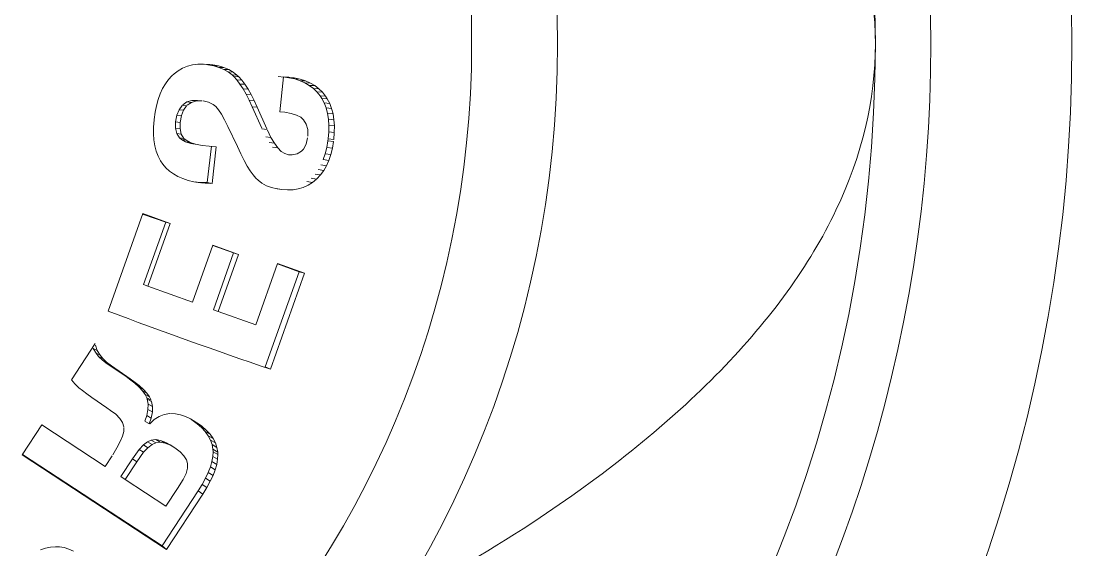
# Model space of a CAD drawing. Header units: inches. Extents: x 32 to 51.7, y 18.3 to 41.9.
# Drawn here: x 40.94047 to 40.95733, y 28.74758 to 28.75606 of the extents above; entities that cross this region are included whole.
import ezdxf

# ---------------------------------------------------------------- set-up
doc = ezdxf.new("R2010")
doc.units = ezdxf.units.IN
doc.header["$MEASUREMENT"] = 0
doc.layers.add('FURNITURE F 1 100', color=253, linetype='Continuous', lineweight=13)

msp = doc.modelspace()

# ---------------------------------------------------------------- linework, layer by layer
at = {"layer": 'FURNITURE F 1 100'}
for p, q in [((40.94306462953564, 28.75530415245746), (40.94299348698287, 28.75526451206677)), ((40.94314144116261, 28.75533489561415), (40.94306462953564, 28.75530415245769)), ((40.94322230424014, 28.75535674135924), (40.94314144116261, 28.75533489561415)), ((40.94330964587398, 28.75536888100599), (40.94322230424014, 28.75535674135924)), ((40.94340184844141, 28.75537131433723), (40.94330964587398, 28.75536888100599)), ((40.94349891126758, 28.75536485009727), (40.94340184844141, 28.75537131433723)), ((40.94342233933885, 28.75536706957062), (40.9434989113558, 28.75536485008568)), ((40.94347135097605, 28.75536064529226), (40.94342233925063, 28.75536706958199)), ((40.9434713512107, 28.75536064608671), (40.94354825426281, 28.75535838237963)), ((40.94356295209919, 28.75534217276047), (40.94347135112612, 28.75536064610376)), ((40.94354825417732, 28.75535838239691), (40.94349891126758, 28.75536485009727)), ((40.94364047420159, 28.75533978420842), (40.94354825417732, 28.75535838239691)), ((40.94356295247663, 28.75534217387369), (40.94364047426434, 28.75533978418932)), ((40.94364732878394, 28.75531646888451), (40.94356295241387, 28.75534217389256)), ((40.94372542096035, 28.75531390543299), (40.94364047420159, 28.75533978420842)), ((40.94364732938239, 28.7553164702417), (40.94372542102219, 28.75531390540684)), ((40.94372448103486, 28.7552835337551), (40.94364732932145, 28.75531647026762)), ((40.94380309445542, 28.75528074616884), (40.94372542096035, 28.75531390543299)), ((40.94283588818935, 28.75512051994449), (40.94278741588887, 28.75505257050961)), ((40.94289083770464, 28.75518038109019), (40.94283588818935, 28.75512051994449)), ((40.94292801417733, 28.75521516561091), (40.94289083770464, 28.75518038109019)), ((40.94299348698287, 28.75526451206677), (40.94292801417733, 28.75521516561091)), ((40.94372448189706, 28.7552835352594), (40.94380309451635, 28.75528074613383)), ((40.94379440885469, 28.75524336744318), (40.94372448183613, 28.75528353529419)), ((40.94379440999337, 28.75524336897613), (40.94387349474864, 28.75524030644599)), ((40.94385711224795, 28.75519596999877), (40.94379440993244, 28.75524336902206)), ((40.94387349468771, 28.75524030649215), (40.94380309445542, 28.75528074616884)), ((40.94385711296191, 28.75519597068317), (40.9439366217327, 28.75519258638631)), ((40.94388525275527, 28.75516945917591), (40.94385711288824, 28.75519597075297)), ((40.94393662165722, 28.75519258645657), (40.94387349468771, 28.75524030649215)), ((40.94393430399278, 28.755115633641), (40.94388525407312, 28.75516946051219)), ((40.94388525418226, 28.75516946039304), (40.94396495235533, 28.75516589507399)), ((40.94396495224619, 28.75516589519405), (40.94393662165722, 28.75519258645657)), ((40.94401433478625, 28.75511170330831), (40.94396495224619, 28.75516589519405)), ((40.94468542743262, 28.75516302650792), (40.94459946094021, 28.75516865518191)), ((40.94468398622185, 28.75516508717417), (40.94462136257398, 28.75460696985213)), ((40.94477053357032, 28.75515942046852), (40.94468398622185, 28.75516508717417)), ((40.9447014605591, 28.75516142671697), (40.94478667431004, 28.755157809549)), ((40.94476979211386, 28.75515177802479), (40.94470149660056, 28.75516142162949)), ((40.94476979234578, 28.75515177874784), (40.94485546835467, 28.75514809561148)), ((40.94486219783967, 28.75513168917676), (40.94476979225938, 28.75515177876648)), ((40.94485546826827, 28.75514809563013), (40.94478671127099, 28.75515780439807)), ((40.94494849832309, 28.75512787027535), (40.94485546826827, 28.75514809563013)), ((40.94486219820438, 28.75513169018743), (40.9449484983913, 28.7551278702533)), ((40.94494737913801, 28.7551043695207), (40.94486219813616, 28.75513169020926)), ((40.94503425512058, 28.75510036490775), (40.94494849832309, 28.75512787027535)), ((40.94274380317775, 28.75497653255113), (40.94270585828026, 28.75489321514326)), ((40.94278741588887, 28.75505257050961), (40.94274380326415, 28.75497653270143)), ((40.94393430565351, 28.75511563485473), (40.94401433487174, 28.75511170319553)), ((40.94398336461263, 28.75505056025438), (40.94393430556893, 28.75511563496659)), ((40.94398336474724, 28.75505056007521), (40.94406372686599, 28.75504618683792)), ((40.94403323733304, 28.75497504226016), (40.94398336461263, 28.75505056025438)), ((40.94406372672957, 28.75504618701823), (40.94401433478625, 28.75511170330831)), ((40.94403323744491, 28.75497504206508), (40.94411393632681, 28.75497015485119)), ((40.94408231539519, 28.75488907946053), (40.94403323733304, 28.75497504226016)), ((40.94411393621404, 28.75497015504764), (40.94406372685508, 28.75504618682906)), ((40.9441633456142, 28.75488360720031), (40.94411393632681, 28.75497015485119)), ((40.94494737969917, 28.75510437075466), (40.94503425518879, 28.75510036487774)), ((40.94502613939467, 28.75506981910255), (40.94494737963187, 28.75510437078422)), ((40.94502614017411, 28.75506982045247), (40.94511354753986, 28.75506557954188)), ((40.94509687117962, 28.75502884148543), (40.94502614010771, 28.7550698204909)), ((40.94511354747256, 28.75506557958054), (40.94503425512058, 28.75510036490775)), ((40.94509687222099, 28.75502884289742), (40.94518475714786, 28.75502432327833)), ((40.94516118259862, 28.75497982983391), (40.94509687215914, 28.75502884294404)), ((40.94518475708601, 28.75502432332539), (40.94511354747256, 28.75506557958054)), ((40.94516118385191, 28.75497983116291), (40.9452495029952, 28.75497497831518)), ((40.94521826893352, 28.75492439102184), (40.94516118378552, 28.75497983122725)), ((40.94524950292789, 28.75497497837976), (40.94518475708601, 28.75502432332517)), ((40.94530697484397, 28.75491916255167), (40.94524950292789, 28.75497497837976)), ((40.94267277280024, 28.75480180867837), (40.9426453551966, 28.75470312281434)), ((40.94270585819568, 28.75489321495659), (40.94267277287481, 28.75480180888324)), ((40.94313121477235, 28.75476290266122), (40.94321072991052, 28.75478620891747)), ((40.94321073029523, 28.75478620744), (40.94330311806216, 28.75478782129196)), ((40.94321072989051, 28.75478620891179), (40.94328587074388, 28.75478003124361)), ((40.94328587076389, 28.75478003124929), (40.94337888281798, 28.75478165600655)), ((40.94330344336295, 28.75478782698949), (40.94337920985863, 28.75478166178161)), ((40.94413140285879, 28.7547918682694), (40.94408231539519, 28.75488907946053)), ((40.94408231552798, 28.75488907919655), (40.94416334574881, 28.75488360693451)), ((40.94413140301977, 28.75479186791697), (40.94421276457315, 28.75478573407666)), ((40.94418049906263, 28.75468421185949), (40.94413140285879, 28.7547918682694)), ((40.94421276441126, 28.75478573443159), (40.94416334574881, 28.75488360693451)), ((40.94426219193038, 28.75467734539095), (40.94421276457315, 28.75478573407666)), ((40.94521827036142, 28.75492439220464), (40.94530697490855, 28.75491916247186)), ((40.94526893424218, 28.75486172160161), (40.94521827029776, 28.75492439228399)), ((40.94526893517714, 28.75486172213912), (40.9453579823864, 28.75485606682148)), ((40.94529548000874, 28.7548207457239), (40.94526893510711, 28.75486172224644)), ((40.94529548009241, 28.75482074559475), (40.94538470741254, 28.75481481224595)), ((40.94533410397317, 28.75474682880415), (40.94529548000874, 28.7548207457239)), ((40.94535798231637, 28.75485606692948), (40.94530697484397, 28.75491916255167)), ((40.94538470732796, 28.754814812376), (40.94535798231637, 28.75485606692948)), ((40.94542359203906, 28.75474039273988), (40.94538470740072, 28.75481481223731)), ((40.94264535513203, 28.7547031225806), (40.94262360524199, 28.75459715681107)), ((40.94297232139952, 28.7545515929605), (40.94300679368162, 28.75463916780038)), ((40.94300679368162, 28.75463916780038), (40.94305493736438, 28.7547082661449)), ((40.94300679364524, 28.75463916774763), (40.94308055534721, 28.7546319889477)), ((40.94304584966785, 28.75454381738925), (40.94308055535903, 28.75463198893838)), ((40.94305536354905, 28.75470887827871), (40.94312945500924, 28.75470217341192)), ((40.94306537604889, 28.75471790481013), (40.94313121343539, 28.75476290481854)), ((40.94308055538359, 28.75463198900068), (40.94312902635257, 28.75470155708306)), ((40.94313121341538, 28.75476290480513), (40.94320581781695, 28.75475656735123)), ((40.94313953421506, 28.75471126235286), (40.94320581783695, 28.75475656736464)), ((40.94320581783695, 28.75475656736464), (40.94328587076389, 28.75478003124929)), ((40.94339344290866, 28.75478003992496), (40.94348161941953, 28.7547606322896)), ((40.94348161941953, 28.7547606322896), (40.94355687051093, 28.75472261977618)), ((40.94355687051093, 28.75472261977618), (40.94359976575988, 28.75468864937623)), ((40.94359976575988, 28.75468864937623), (40.94364186630055, 28.75463769222345)), ((40.94364186630055, 28.75463769222345), (40.94368802701747, 28.75456732173027)), ((40.94418049906263, 28.75468421185949), (40.94426219192947, 28.75467734539095)), ((40.94433342896328, 28.75434034712746), (40.94418049906263, 28.75468421185949)), ((40.94441615354545, 28.7543311409074), (40.94426219193038, 28.75467734539095)), ((40.94533410401955, 28.75474682868319), (40.94542359208545, 28.75474039261801)), ((40.94536469948771, 28.75466648475956), (40.94533410397317, 28.75474682880415)), ((40.94538726655874, 28.75457971354374), (40.94536469948771, 28.75466648475956)), ((40.945364699525, 28.75466648461791), (40.94545439404983, 28.75465950211035)), ((40.94545439401254, 28.75465950225291), (40.94542359208545, 28.75474039261801)), ((40.9454771132484, 28.75457214086575), (40.94545439404983, 28.75465950211035)), ((40.94260672154333, 28.7544750125762), (40.94259711050445, 28.75436095771281)), ((40.94262360518833, 28.75459715655141), (40.94260752364035, 28.75448310157228)), ((40.94294919602881, 28.75434511225146), (40.94295152347759, 28.75444393333212)), ((40.94295152347759, 28.75444393333212), (40.94297232139952, 28.7545515929605)), ((40.94295152347577, 28.75444393322866), (40.94302491054232, 28.75443542413198)), ((40.94297232139952, 28.7545515929605), (40.94304584966785, 28.75454381738925)), ((40.94302491054414, 28.75443542423611), (40.94304584966785, 28.75454381738925)), ((40.94368802701747, 28.7545673217305), (40.94373824841178, 28.75447672898211)), ((40.9437382485773, 28.75447672868334), (40.94379171947612, 28.75436914820896)), ((40.94462136257307, 28.75460696984599), (40.94470144226007, 28.75459807013883)), ((40.94470144226007, 28.75459807013883), (40.94480579365764, 28.75458027135094)), ((40.94480579365764, 28.75458027135094), (40.9448915497821, 28.75455357475537)), ((40.9448915497821, 28.75455357475537), (40.94496113774103, 28.75451717166559)), ((40.94496113774103, 28.75451717166559), (40.94500565457356, 28.75447834274812)), ((40.94500565457356, 28.75447834274812), (40.94504857930197, 28.75440877569324)), ((40.94540180518898, 28.75448651508757), (40.94538726655874, 28.75457971354374)), ((40.94538726658421, 28.75457971337958), (40.94547711327387, 28.75457214070023)), ((40.94540180520444, 28.75448651487998), (40.94549174976119, 28.75447830829578)), ((40.94540911876693, 28.75438688922302), (40.94540180518898, 28.75448651508757)), ((40.94549174974573, 28.75447830850496), (40.94547711327387, 28.75457214070023)), ((40.94549911231361, 28.7543780050007), (40.94549174976119, 28.75447830829578)), ((40.94259711048444, 28.75436095747521), (40.94259558217136, 28.75425337394106)), ((40.94294919604518, 28.75434511218189), (40.94302256672445, 28.75433592989518)), ((40.942969355279, 28.75425593366752), (40.94294919602881, 28.75434511225146)), ((40.94302256670899, 28.75433592996522), (40.94302491054232, 28.75443542413198)), ((40.94304286155393, 28.75424614405481), (40.94302256672445, 28.75433592989518)), ((40.94379171947612, 28.75436914820896), (40.94394323444676, 28.75404640198096)), ((40.9443369262478, 28.75433248100396), (40.94441967456142, 28.75432322125173)), ((40.94448097192135, 28.75419443584131), (40.94442668689381, 28.7543084916608)), ((40.94504857930197, 28.75440877569324), (40.94507048969872, 28.75432141365693)), ((40.94507048971691, 28.75432141358485), (40.94507138648596, 28.75421544747653)), ((40.9453988559214, 28.75416996197803), (40.9454075998644, 28.75428163942454)), ((40.9454075998644, 28.75428163942454), (40.94540911876693, 28.75438688922302)), ((40.94540759984348, 28.75428163915306), (40.94549758263629, 28.75427203900743)), ((40.9454091187642, 28.75438688902702), (40.94549911231088, 28.75437800480334)), ((40.94549758265812, 28.75427203928073), (40.94549911231088, 28.75437800480334)), ((40.94259558216864, 28.75425337375052), (40.94260294472652, 28.75415307075375)), ((40.94260294474107, 28.75415307055435), (40.94261758122293, 28.75405923905462)), ((40.94296935709072, 28.75425593493876), (40.94304286155393, 28.75424614405481)), ((40.94301279516976, 28.75418764577442), (40.94296935709072, 28.75425593493876)), ((40.94301279588099, 28.75418764658705), (40.94308659452754, 28.75417739131056)), ((40.94304495405295, 28.75415952827846), (40.94301279584734, 28.75418764661683)), ((40.94308659449298, 28.75417739134057), (40.94304286155393, 28.75424614405481)), ((40.94304495471415, 28.75415952946899), (40.94311897052712, 28.75414908255173)), ((40.94311086175613, 28.75412337894475), (40.94304495467232, 28.75415952949195)), ((40.94311897048529, 28.75414908257469), (40.94308659449298, 28.75417739134057)), ((40.94311086202806, 28.75412337969713), (40.94318532334428, 28.75411268752575)), ((40.94319604324455, 28.75409606841024), (40.94311086198896, 28.75412337970963)), ((40.94318532330517, 28.75411268753826), (40.94311897048529, 28.75414908257469)), ((40.94327108022726, 28.75408519166533), (40.94318532330517, 28.75411268753826)), ((40.94439781312822, 28.75420456563891), (40.94448097200593, 28.75419443569783)), ((40.94445252103897, 28.75411136544015), (40.94453604903966, 28.75410060157558)), ((40.94453604896326, 28.75410060167881), (40.94448097200593, 28.75419443569783)), ((40.94506898086884, 28.75419037135155), (40.94504641877275, 28.75408845004993)), ((40.9453772807271, 28.75403096751891), (40.94539486585536, 28.75413782455937)), ((40.94539486585536, 28.75413782455937), (40.94539885591048, 28.75416996197939)), ((40.94539486580079, 28.75413782412395), (40.9454847618169, 28.7541272456933)), ((40.94539885591048, 28.75416996197939), (40.94548877906955, 28.75415960216626)), ((40.94546705732655, 28.75401966217053), (40.94548476179962, 28.75412724569535)), ((40.94548877906955, 28.75415960216626), (40.94549758263629, 28.75427203900743)), ((40.94261758124749, 28.75405923890069), (40.94264029983124, 28.75397268790582)), ((40.94264029983124, 28.75397268790605), (40.94267110183655, 28.75389179981355)), ((40.94319604331095, 28.75409606854189), (40.94327108027001, 28.75408519165806)), ((40.94329969445671, 28.75407839975853), (40.9431960432682, 28.75409606854894)), ((40.94337543176489, 28.75406740349056), (40.94327108022726, 28.75408519166533)), ((40.94329969451401, 28.75407839938018), (40.94337543186585, 28.75406740347919)), ((40.94360272942659, 28.75404153264592), (40.94337543176489, 28.75406740349056)), ((40.94345927419336, 28.75347019055059), (40.94352546657747, 28.75405270217787)), ((40.94353608457432, 28.75345505453763), (40.94360272942568, 28.75404153264024)), ((40.94394323516617, 28.75404640044892), (40.94399833083362, 28.75392991826354)), ((40.94450801801732, 28.7540366450796), (40.94459191936467, 28.75402537172474)), ((40.94459191936467, 28.75402537172474), (40.94453604903966, 28.75410060157558)), ((40.94464777297772, 28.75397036411616), (40.94459191936467, 28.75402537172474)), ((40.94470441995755, 28.75393396122124), (40.94464777297772, 28.75397036411616)), ((40.94497291095622, 28.7539752056375), (40.94490338879741, 28.75393233613224)), ((40.94500361824585, 28.75400836971583), (40.94497291095622, 28.7539752056375)), ((40.94504641875911, 28.75408844999013), (40.94500361827313, 28.75400836976744)), ((40.94535245915058, 28.75393134144768), (40.9453772807271, 28.75403096751891)), ((40.94537728067526, 28.75403096731086), (40.9454670572738, 28.75401966196089)), ((40.94544206743531, 28.75391935831974), (40.9454670572738, 28.75401966196089)), ((40.94267110183655, 28.75389179981355), (40.94270998524981, 28.753819001437)), ((40.94270998524981, 28.753819001437), (40.9427448071453, 28.75376723426027)), ((40.94399833101916, 28.75392991787087), (40.9440509895464, 28.75382637716687)), ((40.94405098968464, 28.75382637689652), (40.94410201984165, 28.7537357780843)), ((40.94476185896447, 28.75391778101605), (40.94470441995755, 28.75393396122124)), ((40.94481928655723, 28.75391535221681), (40.94476185896447, 28.75391778101605)), ((40.94490338879741, 28.75393233613224), (40.94481928655723, 28.75391535221681)), ((40.94532120442882, 28.75383894622426), (40.94541060093589, 28.75382633445518)), ((40.9453212045034, 28.75383894639092), (40.94535245915058, 28.75393134144768)), ((40.94535245908237, 28.75393134124759), (40.9454420673671, 28.75391935811852)), ((40.94537265738354, 28.75374140010715), (40.94541060093589, 28.75382633445518)), ((40.94541060101047, 28.75382633462298), (40.9454420673671, 28.75391935811852)), ((40.9427448071453, 28.75376723426027), (40.94279500251533, 28.7537081881894)), ((40.94279500251533, 28.7537081881894), (40.94285166301115, 28.75365561388137)), ((40.94285166301115, 28.75365561388137), (40.94291640693037, 28.75360870255802)), ((40.94291640693037, 28.75360870255802), (40.94298761597447, 28.75356826293521)), ((40.94410201997626, 28.75373577784487), (40.94415061308764, 28.7536581209665)), ((40.94415061308764, 28.7536581209665), (40.94419676969183, 28.75359259755781)), ((40.9451880366084, 28.75360755858922), (40.94527653162704, 28.75359337207281)), ((40.94523939455367, 28.75367745652782), (40.94532823713844, 28.75366374580492)), ((40.94527653172436, 28.75359337217831), (40.94532823713844, 28.75366374580492)), ((40.94528351602612, 28.75375458576921), (40.94537265729805, 28.7537413999589)), ((40.94532823722393, 28.75366374592202), (40.94537265729805, 28.7537413999589)), ((40.94298761597447, 28.75356826293521), (40.94306609962651, 28.75353348609949)), ((40.94306609962651, 28.75353348609949), (40.94315185721526, 28.75350518090747)), ((40.94315185721526, 28.75350518090747), (40.94324408059738, 28.75348253824925)), ((40.94324408059738, 28.75348253824925), (40.94334438672441, 28.75346636708239)), ((40.94326892036652, 28.75348141950938), (40.94334444350325, 28.75346635795925)), ((40.94328975309755, 28.75347901897337), (40.94335161765839, 28.75347420273554)), ((40.94335161749468, 28.75347420274827), (40.94342770024441, 28.75345909243809)), ((40.94335161761201, 28.75347420221713), (40.94343276194441, 28.75347099335702)), ((40.94336541780167, 28.75346394120854), (40.94342770040903, 28.75345909242512)), ((40.94342770040903, 28.75345909242512), (40.94350939310762, 28.75345586187994)), ((40.94343276123045, 28.75347099338521), (40.94350939238912, 28.75345586190836)), ((40.94343276190803, 28.75347099269877), (40.94345927420336, 28.75347019077592)), ((40.94345927420336, 28.75347019077592), (40.94353608457432, 28.75345505453763)), ((40.94419676969183, 28.75359259755781), (40.94424129793306, 28.75354001675735)), ((40.94424129793306, 28.75354001675735), (40.94427448603683, 28.75350765919141)), ((40.94427448603683, 28.75350765919141), (40.94433761290539, 28.75345993148151)), ((40.94433761290539, 28.75345993148151), (40.9444096299837, 28.75342029273882)), ((40.94505879282379, 28.75348624486831), (40.94514641442557, 28.75347123052982)), ((40.94507608488739, 28.75342674271494), (40.94514641452197, 28.75347123059053)), ((40.94512472688503, 28.75354015679157), (40.94521279471765, 28.75352550976252)), ((40.94514641452197, 28.75347123059053), (40.9452126920457, 28.75352542556536)), ((40.94521915783362, 28.75353108772763), (40.94527653162704, 28.75359337207281)), ((40.9444096299837, 28.75342029273882), (40.94448972778873, 28.75338955184382)), ((40.94448972778873, 28.75338955184382), (40.94457952394141, 28.7533677086735)), ((40.94456561245325, 28.75337297806571), (40.94464989915441, 28.75335719070856)), ((40.94457952394141, 28.7533677086735), (40.94464989922808, 28.75335719069765)), ((40.94464989922808, 28.75335719069765), (40.94474453481571, 28.75335152528258)), ((40.94474453481571, 28.75335152528258), (40.94483511896097, 28.7533547578232)), ((40.94483511896097, 28.7533547578232), (40.94492003203113, 28.75336931533318)), ((40.94492003203113, 28.75336931533318), (40.94500008484984, 28.7533927709969)), ((40.94500008484984, 28.7533927709969), (40.94507608488739, 28.75342674271494)), ((40.94242495414865, 28.75297226695191), (40.94186775801855, 28.75141022602086)), ((40.94279306006747, 28.75283417938792), (40.94242293143516, 28.75296659648641)), ((40.94286535953934, 28.75281470537809), (40.94242495416593, 28.75297226694577)), ((40.94243544161482, 28.75183413463149), (40.94279306006747, 28.75283417938792)), ((40.94250530670315, 28.75180784752317), (40.94286535953934, 28.75281470537809)), ((40.94279306006747, 28.75283417938792), (40.94286535953934, 28.75281470537809)), ((40.94354954477213, 28.75246701713466), (40.94322288311169, 28.75155065688475)), ((40.94388281461461, 28.75234202144154), (40.94354774082213, 28.75246195664656)), ((40.94396247472623, 28.75231921280031), (40.9435495447885, 28.75246701712852)), ((40.94355836238147, 28.75143266048801), (40.94388281461461, 28.75234202144154)), ((40.94363581511853, 28.75140366163985), (40.94396247472351, 28.7523192127944)), ((40.94388281461188, 28.75234202143563), (40.94396247472351, 28.7523192127944)), ((40.94458893208112, 28.75217148047316), (40.9442378357041, 28.75118805426425)), ((40.94493529386337, 28.75204193450347), (40.94458700234891, 28.75216607526315)), ((40.9450220653368, 28.75201709830137), (40.94458893209749, 28.75217148046725)), ((40.94438995492119, 28.750513723362), (40.94493529386337, 28.75204193450347)), ((40.94447301684677, 28.75047849122141), (40.94502206533407, 28.75201709829501)), ((40.94493529386064, 28.75204193449711), (40.94502206533407, 28.75201709829501)), ((40.94243544163119, 28.75183413462558), (40.94250530671953, 28.75180784751726)), ((40.94322288310987, 28.75155065687907), (40.94250530671953, 28.75180784751726)), ((40.94355836239784, 28.7514326604821), (40.94363581513581, 28.75140366163394)), ((40.94423783570228, 28.75118805425812), (40.94363581513581, 28.75140366163394)), ((40.94166418791492, 28.75089293436415), (40.94127951489254, 28.75030592976666)), ((40.94163145299599, 28.75081247105548), (40.94169585493701, 28.75077921467207)), ((40.94167623598032, 28.75073549881902), (40.9416314529678, 28.75081247110459)), ((40.94169585490791, 28.75077921472141), (40.94166866750466, 28.75086455202561)), ((40.94167623705353, 28.75073549964848), (40.94174094123873, 28.75070172111871)), ((40.94171734240508, 28.75068429658629), (40.94167623701078, 28.75073549970123)), ((40.94174094119599, 28.75070172117191), (40.94169585490791, 28.75077921472141)), ((40.94177923970592, 28.75062557273097), (40.94171734324091, 28.75068429750829)), ((40.94171734328638, 28.75068429746555), (40.94178232472105, 28.75065017161499)), ((40.94178232467557, 28.75065017165819), (40.94174094119599, 28.75070172117191)), ((40.94177924029709, 28.7506255734065), (40.94184463965003, 28.75059104982663)), ((40.94185559650187, 28.75056664798465), (40.94177924024343, 28.75062557344811)), ((40.94184463959546, 28.75059104986824), (40.94178232467557, 28.75065017165819)), ((40.94192151188845, 28.75053172617275), (40.94184463959546, 28.75059104986824)), ((40.941855596591, 28.75056664791598), (40.94192151197758, 28.75053172610385)), ((40.94215657345258, 28.75035913407462), (40.94185559650187, 28.75056664798465)), ((40.94222452139338, 28.750322808125), (40.94192151198122, 28.75053172610863)), ((40.94438995490482, 28.75051372336768), (40.94447301682949, 28.75047849122732)), ((40.94127951489254, 28.75030592976666), (40.94133450851469, 28.75024367305807)), ((40.94133450851469, 28.75024367305807), (40.94140163328548, 28.75018124848268)), ((40.94215657371451, 28.75035913445479), (40.94222452139338, 28.750322808125)), ((40.94221468656333, 28.75031814122233), (40.94215657371451, 28.75035913445479)), ((40.9422146872209, 28.75031814188853), (40.9422830270375, 28.75028153780497)), ((40.94229739577413, 28.75025349824953), (40.94221468712449, 28.75031814196425)), ((40.94228302693928, 28.75028153788114), (40.94222452139338, 28.750322808125)), ((40.94236629454709, 28.75021645729428), (40.94228302693928, 28.75028153788114)), ((40.94236648046235, 28.75019145493591), (40.942297396499, 28.75025349909445)), ((40.94229739656903, 28.75025349903192), (40.94236629461621, 28.75021645723152)), ((40.94140163328548, 28.75018124848268), (40.94145605253898, 28.75013680099276)), ((40.94145605253898, 28.75013680099276), (40.94152573137463, 28.75008405047672)), ((40.94152573137463, 28.75008405047672), (40.94160988235372, 28.75002462588666)), ((40.94243584547594, 28.75015399375409), (40.94236629454709, 28.75021645729428)), ((40.94236648146007, 28.75019145580539), (40.94243584552233, 28.75015399370339)), ((40.94242112676029, 28.75013121910226), (40.9423664814146, 28.75019145585541)), ((40.94242112792809, 28.75013121992877), (40.94249086037753, 28.75009334962053)), ((40.94246295185049, 28.75007357221441), (40.94242112788534, 28.75013121998766)), ((40.94249086033479, 28.75009334967988), (40.94243584547594, 28.75015399375409)), ((40.94246295319381, 28.75007357289721), (40.94253296728648, 28.75003531183845)), ((40.9424903385604, 28.75001773316965), (40.94246295317107, 28.75007357294451)), ((40.94253296726374, 28.75003531188597), (40.94249086033479, 28.75009334967988)), ((40.94160988235372, 28.75002462588666), (40.94184793766335, 28.74985868475662)), ((40.94249033907154, 28.75001773328265), (40.94256053814907, 28.74997909385204)), ((40.94249651144283, 28.74999835744141), (40.9424903390488, 28.7500177333545)), ((40.9424965134037, 28.74999835780543), (40.94256675238712, 28.74995958654674)), ((40.94251074943323, 28.74992019581894), (40.94249651338642, 28.74999835790343)), ((40.94250879453166, 28.74983261381497), (40.94251074943323, 28.74992019581894)), ((40.94251074944505, 28.74992019575209), (40.94258108503682, 28.74988089406927)), ((40.94256053812633, 28.74997909392412), (40.94253296726374, 28.75003531188597)), ((40.942581085025, 28.74988089413657), (40.94256675236893, 28.74995958664542)), ((40.94184793766335, 28.74985868475662), (40.94190888009571, 28.74981819025536)), ((40.94190888009571, 28.74981819025536), (40.94199378650019, 28.7497547055584)), ((40.94199378650019, 28.7497547055584), (40.94205764426233, 28.74968989303532)), ((40.94245967695652, 28.74964319879403), (40.94249064675087, 28.74973561125328)), ((40.94249064675087, 28.74973561125328), (40.94250879453166, 28.74983261381497)), ((40.94249064671267, 28.74973561113823), (40.94256084215858, 28.74969505466559)), ((40.94250879451438, 28.74983261371901), (40.94257911495033, 28.74979271680875)), ((40.94256084219769, 28.74969505478132), (40.94257911495033, 28.74979271680875)), ((40.94257911496852, 28.74979271690516), (40.94258108502318, 28.74988089406586)), ((40.94277030753865, 28.74975364611189), (40.94268737903504, 28.74972162034008)), ((40.94286028039433, 28.74976777054756), (40.94277030760323, 28.74975364612212)), ((40.94294921010597, 28.74976410602697), (40.9428724221868, 28.74976841093233)), ((40.94302827508609, 28.74974843987659), (40.94294921010597, 28.74976410602697)), ((40.94310961712536, 28.74972141239321), (40.94302827508609, 28.74974843987659)), ((40.94080653719239, 28.74958577592745), (40.94049286426407, 28.74910778092906)), ((40.94182262781278, 28.74891950729327), (40.94080653720785, 28.74958577591767)), ((40.94205764426233, 28.74968989303532), (40.9421004533876, 28.74962375297216)), ((40.9421004533876, 28.74962375297216), (40.94212139447946, 28.74955548767682)), ((40.9424650311682, 28.74964172942189), (40.94253505084153, 28.74960053461835)), ((40.94252966073482, 28.74960201382985), (40.94256084215858, 28.74969505466559)), ((40.94260987718253, 28.74967171563296), (40.94253861093848, 28.74960392076398)), ((40.94268737896228, 28.74972162031234), (40.94260987725711, 28.74967171568139)), ((40.94319322556812, 28.74968221438028), (40.94310961712536, 28.74972141239321)), ((40.94327910042621, 28.74963084570457), (40.94319322556812, 28.74968221438028)), ((40.94320558082536, 28.74967110094961), (40.94328061360257, 28.74963012082137)), ((40.94329719763455, 28.74960461120597), (40.94321363316222, 28.74966525790271)), ((40.94337284957938, 28.74956318173847), (40.94328872042361, 28.74962423825193)), ((40.94329719831667, 28.7496046119097), (40.9433728496294, 28.74956318169391)), ((40.94336787819766, 28.74954173332637), (40.94329719826665, 28.74960461195381)), ((40.94344400722703, 28.74949987812236), (40.94337284957938, 28.74956318173847)), ((40.94209998159722, 28.74940364800202), (40.9420640550231, 28.74931674759498)), ((40.94211958421484, 28.74947944482071), (40.94209998159722, 28.74940364800202)), ((40.94212365283029, 28.74954250867584), (40.94211958421484, 28.74947944482071)), ((40.94336787911625, 28.74954173413673), (40.94344400728251, 28.74949987806369)), ((40.94342809463951, 28.74947739340812), (40.94336787906168, 28.74954173419494)), ((40.94342809586006, 28.7494773942942), (40.94350462994653, 28.74943510228989)), ((40.94347621921743, 28.74941000675879), (40.94342809582459, 28.74947739434376)), ((40.94350462991106, 28.74943510233968), (40.94344400722703, 28.74949987812236)), ((40.94347622069536, 28.74941000756164), (40.94355307886936, 28.74936725884593)), ((40.94351226249974, 28.74934037711157), (40.94347622066535, 28.74941000761985)), ((40.94355307883934, 28.74936725890459), (40.94350462991106, 28.74943510233968)), ((40.94206405494579, 28.74931674740831), (40.94201177241912, 28.74921631565619)), ((40.94236587688529, 28.74918971784948), (40.94243514024465, 28.74926350779172)), ((40.94243514024465, 28.74926350779172), (40.9425032939459, 28.74931400261537)), ((40.94243514024465, 28.74926350779172), (40.94250494932267, 28.749219742622)), ((40.94243521529252, 28.74914544987244), (40.94250494932267, 28.749219742622)), ((40.9425032939459, 28.74931400261537), (40.94256228327841, 28.74933970847108)), ((40.94250329388861, 28.74931400259036), (40.94257356555654, 28.74927058196497)), ((40.94250494932267, 28.749219742622), (40.942573565562, 28.7492705819511)), ((40.9425622832393, 28.74933970845425), (40.94263295539686, 28.74929646235089)), ((40.94256228380227, 28.74933970706204), (40.94263312234371, 28.74934997613261)), ((40.94257356561475, 28.74927058199021), (40.94263295543597, 28.74929646236794)), ((40.94263295543597, 28.74929646236772), (40.94270427395504, 28.74930680101804)), ((40.94263312231733, 28.74934997612875), (40.94270427392867, 28.74930680101441)), ((40.94263312249741, 28.74934997439434), (40.94271089537479, 28.74933764013029)), ((40.94270427395504, 28.74930680101804), (40.94278257282231, 28.74929438333559)), ((40.94271089534568, 28.74933764013506), (40.9427825727923, 28.74929438334036)), ((40.94271089511012, 28.74933763879901), (40.94279562304173, 28.74930430803327)), ((40.94278257282231, 28.74929438333559), (40.94286787334359, 28.74926082732143)), ((40.94279562300535, 28.74930430804759), (40.9428678733063, 28.74926082733575)), ((40.9427956227607, 28.74930430735592), (40.94286578529109, 28.74926314036086)), ((40.94286578524107, 28.74926314038996), (40.94293850989534, 28.74921938219993)), ((40.94286787334359, 28.74926082732143), (40.94293850994536, 28.74921938217083)), ((40.94293850994536, 28.74921938217083), (40.94302341622343, 28.74915588797442)), ((40.94351226414319, 28.74934037772025), (40.94358936469207, 28.74929715694359)), ((40.94353702779581, 28.74926849330539), (40.94351226411955, 28.74934037779051)), ((40.94353702947747, 28.74926849364486), (40.94361429615374, 28.74922478537017)), ((40.9435505151102, 28.74919435537638), (40.94353702946292, 28.74926849372444)), ((40.94358936466752, 28.7492971570143), (40.94355307883934, 28.74936725890459)), ((40.94361429613919, 28.74922478545043), (40.94358936466752, 28.7492971570143)), ((40.94362787325436, 28.74915014425049), (40.94361429613919, 28.74922478545043)), ((40.94049286426043, 28.74910778092451), (40.94280651509844, 28.74758911775755)), ((40.94049651842097, 28.74911301974542), (40.94273471358311, 28.7476438721885)), ((40.94193324758517, 28.74908873103161), (40.94182262781551, 28.74891950729828)), ((40.94201177229452, 28.74921631541677), (40.94194397455949, 28.74910476806642)), ((40.94226054671135, 28.749039517804), (40.94236587688529, 28.74918971784948)), ((40.94232916839947, 28.74899422721499), (40.94243521522431, 28.74914544977467)), ((40.94236587681708, 28.74918971775239), (40.94243521522431, 28.74914544977467)), ((40.94302341622343, 28.74915588797442), (40.9430856563974, 28.7490910900319)), ((40.9430856563974, 28.7490910900319), (40.9431260392109, 28.74902497739206)), ((40.94353508383638, 28.74899844272725), (40.94354900400113, 28.74907943272226)), ((40.94354900400113, 28.74907943272226), (40.94355240865907, 28.74915494271156)), ((40.94354900399567, 28.74907943259834), (40.94362634960608, 28.7490344409375)), ((40.94355051593693, 28.74919435536342), (40.9436278732589, 28.74915014414567)), ((40.94355240723299, 28.74915494269406), (40.94355051593239, 28.74919435546756)), ((40.9435524086518, 28.74915494255081), (40.94362977738702, 28.74911046376494)), ((40.94362634961153, 28.7490344410621), (40.94362977739429, 28.74911046392683)), ((40.94362977739429, 28.74911046392683), (40.94362787325436, 28.74915014425049)), ((40.94207524986332, 28.74875673737117), (40.94226054671135, 28.749039517804)), ((40.94214260996678, 28.74870952202284), (40.94232916815118, 28.74899422683618)), ((40.94226054646488, 28.74903951742792), (40.94232916815118, 28.74899422683618)), ((40.94314126473519, 28.74889123606747), (40.94311911868472, 28.74880657082529)), ((40.9431260392109, 28.74902497739206), (40.94314303242363, 28.74896404573881)), ((40.94314303242363, 28.74896404573881), (40.94314126473519, 28.74889123606747)), ((40.94347653830546, 28.74882322561846), (40.94351065731162, 28.74891277625691)), ((40.94351065731162, 28.74891277625691), (40.94353508383638, 28.74899844272725)), ((40.94351065724159, 28.74891277607365), (40.94358773992617, 28.74886665187044)), ((40.94353508379454, 28.74899844258014), (40.94361233355239, 28.74895290062089)), ((40.94358773999711, 28.74886665205484), (40.94361233355239, 28.74895290062089)), ((40.94361233359514, 28.74895290076913), (40.94362634958971, 28.74903444093727)), ((40.94207524987787, 28.7487567373614), (40.94214260998224, 28.74870952201307)), ((40.9430749980199, 28.74871169022774), (40.94298437080916, 28.74856430008024)), ((40.94311911866016, 28.74880657073047), (40.94307499808356, 28.74871169036576)), ((40.94337757400235, 28.74862927896763), (40.94343191295384, 28.74872899822228)), ((40.94343191295384, 28.74872899822228), (40.94347653830546, 28.74882322561846)), ((40.94343191280741, 28.74872899795353), (40.94350845869731, 28.74868162422101)), ((40.94347653821178, 28.74882322542019), (40.94355338811847, 28.74877649242533)), ((40.94350845884465, 28.74868162449182), (40.94355338811847, 28.74877649242533)), ((40.94355338821306, 28.74877649262496), (40.94358773992617, 28.74886665187044)), ((40.94279700333455, 28.74827960559944), (40.94214260998224, 28.74870952201307)), ((40.94298437050993, 28.74856429959275), (40.94279700333819, 28.74827960560467)), ((40.94331273929011, 28.74852568623439), (40.94337757400235, 28.74862927896763)), ((40.94337757384956, 28.74862927872275), (40.94345374982159, 28.74858122679095)), ((40.94338847417175, 28.74847692961564), (40.94345374982159, 28.74858122679095)), ((40.9434537499762, 28.74858122703743), (40.94350845869731, 28.74868162422101)), ((40.94273471358311, 28.7476438721885), (40.94331273929011, 28.74852568623439)), ((40.94280651509844, 28.74758911775755), (40.9433884737161, 28.74847692892011)), ((40.94331273883718, 28.74852568554341), (40.9433884737161, 28.74847692892011)), ((40.9408646267163, 28.74760870854696), (40.94078254944789, 28.74757989286488)), ((40.94094493745224, 28.74762621735315), (40.9408646267163, 28.74760870854696)), ((40.94102429025652, 28.7476324081508), (40.94094493745224, 28.74762621735315)), ((40.94108977719561, 28.74762988691439), (40.94102429025652, 28.7476324081508)), ((40.94116484118395, 28.74761752122911), (40.94108977719561, 28.74762988691439)), ((40.94123976664078, 28.74759463559756), (40.94116484118395, 28.74761752122911)), ((40.94131456421992, 28.74756203915693), (40.94123976664078, 28.74759463559756)), ((40.94273471356856, 28.74764387219805), (40.94280651508389, 28.7475891177671))]:
    msp.add_line(p, q, dxfattribs=at)
for radius in [0.0169002236195937, 0.01552095860103648]:
    msp.add_circle((40.93217971928034, 28.75569290429051), radius, dxfattribs=at)
for centre, radius, start, end in [((40.93217971928034, 28.75569290429051), 0.02515023998424043, 237.7481109269532, 122.2518725554108), ((40.93217971928034, 28.75569290429051), 0.02288671838565883, 250.6195147914999, 109.3804902793559), ((40.93216934567381, 28.75569290429051), 0.02200645998621045, 271.9367887965081, 88.06319444105704), ((40.9724819198088, 28.8329034402311), 0.08705383888366157, 249.410549560689, 251.2316749973808)]:
    msp.add_arc(centre, radius, start, end, dxfattribs=at)
for points, knots in [([(40.94649135169011, 28.7646597698533), (40.94728374480174, 28.76423502784471), (40.94805566353143, 28.7637796156341), (40.9498818493591, 28.76256457222664), (40.95088634436588, 28.76175703438592), (40.95248774226884, 28.76011278511599), (40.95311819360877, 28.75924785379946), (40.95396003914875, 28.75748987339896), (40.95417580566, 28.75659481135811), (40.95417580566, 28.75569290429051)], [0.08529418311261305, 0.08529418311261305, 0.08529418311261305, 0.08529418311261305, 0.2499999999999999, 0.2499999999999999, 0.4999999999999999, 0.4999999999999999, 0.7499999999999999, 0.7499999999999999, 1, 1, 1, 1]), ([(40.95417580566, 28.75569290429051), (40.95417580566, 28.75479173962388), (40.95396454575048, 28.75390834197626), (40.95312211512437, 28.75214317774155), (40.95249869907703, 28.75128476611437), (40.95088085296693, 28.74962264486428), (40.94989495191813, 28.74883148752836), (40.9480749364072, 28.74761802260875), (40.94728883735907, 28.74715416404454), (40.94648529459728, 28.74672330218457)], [0, 0, 0, 0, 0.25, 0.25, 0.5, 0.5, 0.75, 0.75, 0.9155368201987205, 0.9155368201987205, 0.9155368201987205, 0.9155368201987205])]:
    msp.add_open_spline(points, degree=3, knots=knots, dxfattribs=at)

doc.saveas('drawing.dxf')
